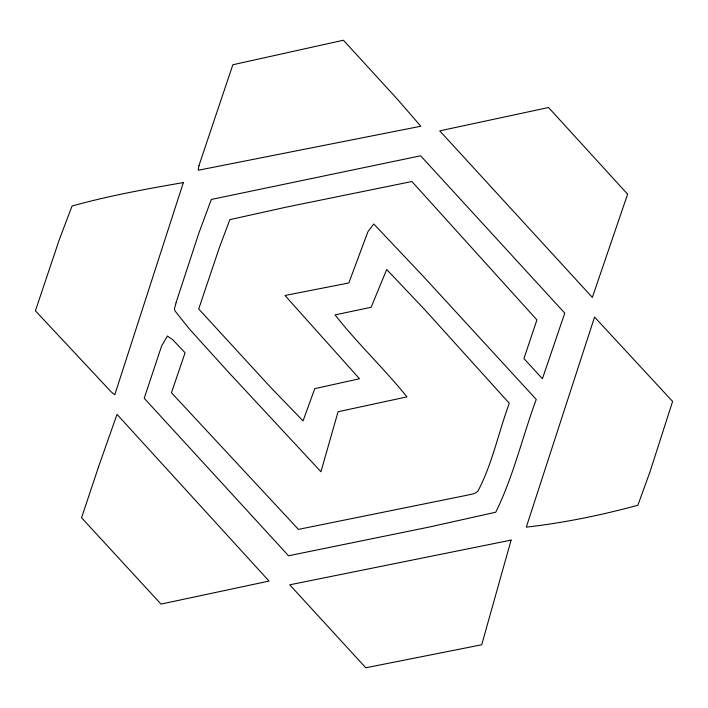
<?xml version="1.0" encoding="UTF-8"?>
<svg xmlns="http://www.w3.org/2000/svg" width="708" height="708" viewBox="0 0 708 708"><rect width="100%" height="100%" fill="white"/><g stroke="black" fill="none" stroke-linecap="round" stroke-linejoin="round"><path stroke-width="1.06" d="M198.983 165.548L198.222 170.256L420.809 126.245L397.657 99.545L343.415 40.223L232.844 64.764L198.983 165.548M176.124 302.431L174.407 309.077L175.106 311.024L189.248 328.839L227.755 371.399L320.954 471.74L338.061 411.737L406.95 396.887C384.17 368.549 357.469 343.513 335.052 314.892L371.116 307.29L386.718 269.509L424.853 309.794L509.3 403.294C498.467 432.464 492.387 463.837 477.75 491.44L474.112 493.671L465.006 495.644L298.449 529.389L171.451 392.754L185.071 352.805L173.062 340.035L167.415 335.999L161.574 346.097L144.22 398.259L288.545 555.78L429.933 526.902L495.75 512.211C513.459 476.378 522.415 436.809 536.257 399.436L422.853 275.863L373.744 223.976L367.868 231.843L348.832 282.961L284.979 295.484L359.487 378.753L314.759 388.657L303.051 420.888L270.58 387.276L198.709 308.98L219.338 247.703L229.852 219.648L286.519 207.072L411.906 181.522L536.912 319.91L523.92 358.567L542.408 378.745L564.772 313.122L420.623 155.795L211.338 199.444L198.806 233.206L176.124 302.431M511.087 540.115L481.714 644.776L365.771 667.777L289.749 584.808L511.087 540.115M672.6 401.445L649.909 472.086L637.873 505.255C601.366 515.176 563.878 522.867 526.301 527.141L594.552 317.051L672.6 401.445M183.345 182.593L114.793 394.719L111.271 391.949L35.4 310.812L59.383 239.419L72.074 206.001C108.59 195.859 146.007 189.001 183.345 182.593M98.598 466.678L81.553 517.76L161.008 604.092L269.04 581.073L117.015 414.375L98.598 466.678M627.607 194.196L592.348 297.413L439.748 130.865L548.541 107.519L627.607 194.196"/></g></svg>
